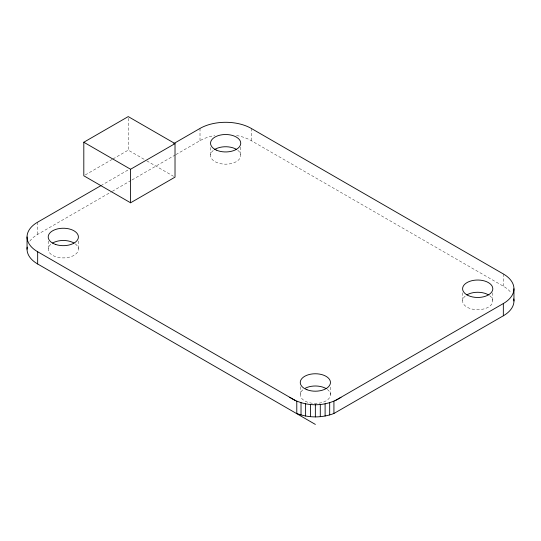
<?xml version="1.0" encoding="UTF-8"?>
<svg xmlns="http://www.w3.org/2000/svg" width="541" height="541" viewBox="0 0 541 541"><rect width="100%" height="100%" fill="white"/><g stroke="black" fill="none" stroke-linecap="round" stroke-linejoin="round"><path stroke-width="0.41" stroke-dasharray="2.71 2.03" d="M85.262 174.946L112.21 159.385M112.941 158.966L128.237 150.134L144.616 159.588M100.896 185.651L128.575 169.671M29.809 241.178A36.254 20.93 0 0 1 37.667 234.388L111.527 191.751M112.258 191.325L131.267 180.349M132.004 179.93L175.149 155.017M175.879 154.598L200.008 140.667A36.254 20.93 0 0 1 214.743 135.5M236.545 135.5A36.254 20.93 0 0 1 251.274 140.667L503.333 286.189A36.254 20.93 0 0 1 511.191 292.979M146.773 160.839L173.566 176.305M503.333 273.956L503.333 286.189M492.804 292.83L492.804 300.985M462.596 292.83L462.596 300.985M330.429 387.119L330.429 395.275M300.282 386.815L300.282 394.152M251.274 128.427L251.274 140.667M240.644 147.118L240.644 154.456M210.638 147.497L210.638 156.464M200.008 128.427L200.008 140.667M128.237 118.269L128.237 150.134M78.404 241.036L78.404 249.191M48.196 241.036L48.196 249.191M37.667 222.155L37.667 234.388M75.287 243.883A15.107 8.724 0 0 1 73.008 255.873A15.107 8.724 0 0 1 52.166 255.082A15.107 8.724 0 0 1 52.619 243.024M327.325 389.398A15.107 8.724 0 0 1 325.817 401.003A15.107 8.724 0 0 1 305.665 401.402A15.107 8.724 0 0 1 302.791 389.878M489.679 295.677A15.107 8.724 0 0 1 487.901 307.416A15.107 8.724 0 0 1 467.498 307.416A15.107 8.724 0 0 1 465.713 295.677M237.77 150.263A15.107 8.724 0 0 1 235.673 161.982A15.107 8.724 0 0 1 215.264 161.8A15.107 8.724 0 0 1 213.803 150.046"/><path stroke-width="0.81" d="M340.992 397.277C326.067 407.258 304.644 407.258 289.726 397.277M83.808 142.242L128.237 116.592L175.02 143.595L175.02 177.144L130.584 202.794L83.808 175.784L83.808 142.242L130.584 169.252L175.02 143.595M100.896 185.651L37.667 222.155A36.254 20.93 0 0 0 37.667 251.754L37.667 263.988L315.356 424.408M173.762 143.581L200.008 128.427A36.254 20.93 0 0 1 251.274 128.427L503.333 273.956A36.254 20.93 0 0 1 503.333 303.548L503.333 315.788L333.925 413.486C322.118 418.037 308.593 418.037 296.786 413.486L296.786 401.253M334.994 400.739L503.333 303.548M37.667 251.754L295.717 400.739M513.95 288.752L513.95 300.985M333.925 401.253L333.925 413.486M329.685 402.727L329.685 414.961M325.107 403.802L325.107 416.036M320.292 404.458L320.292 416.692M315.356 404.675L315.356 416.915M310.426 404.458L310.426 416.692M305.611 403.802L305.611 416.036M301.026 402.727L301.026 414.961M130.584 169.252L130.584 202.794M27.05 236.958L27.05 249.191M52.619 243.024A15.107 8.724 0 0 1 73.982 243.024M305.388 388.161A15.107 8.724 0 0 1 326.027 388.539M467.018 294.818A15.107 8.724 0 0 1 488.381 294.818M214.439 149.614A15.107 8.724 0 0 1 236.485 149.39M513.774 298.936A36.254 20.93 0 0 1 503.333 315.788M37.667 263.988A36.254 20.93 0 0 1 27.226 247.136M306.984 389.736A15.107 8.724 0 0 0 330.429 383.042A15.107 8.724 0 0 0 308.661 374.663A15.107 8.724 0 0 0 306.984 389.736M216.265 150.067A15.107 8.724 0 0 0 240.583 144.501A15.107 8.724 0 0 0 220.079 135.122A15.107 8.724 0 0 0 216.265 150.067M467.018 294.919A15.107 8.724 0 0 0 492.29 291.011A15.107 8.724 0 0 0 473.788 280.326A15.107 8.724 0 0 0 467.018 294.919M55.75 244.505A15.107 8.724 0 0 0 78.404 236.958A15.107 8.724 0 0 0 55.75 229.404A15.107 8.724 0 0 0 55.75 244.505"/></g></svg>
